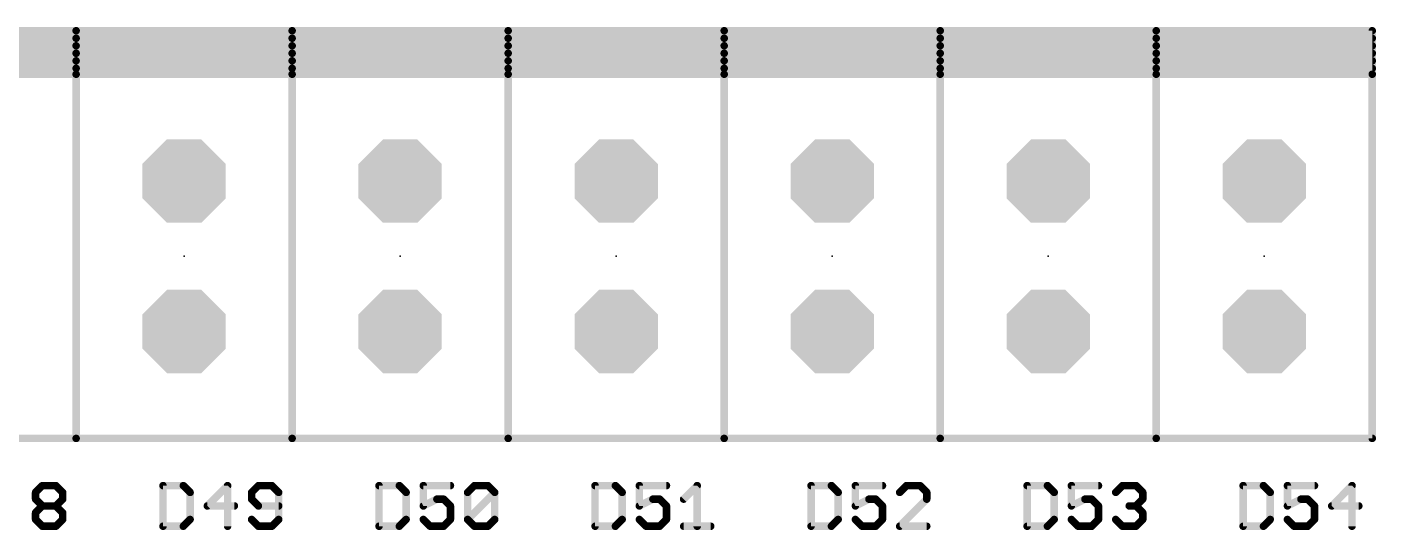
# Model space of a CAD drawing. Extents: x 0 to 426, y 0 to 160.
# Drawn here: x 106.54 to 129.34, y 64.38 to 72.87 of the extents above; entities that cross this region are included whole.
import ezdxf

# ---------------------------------------------------------------- set-up
doc = ezdxf.new("R2010")
doc.units = 0
doc.header["$MEASUREMENT"] = 0
doc.layers.get('0').update_dxf_attribs({"linetype": 'CONTINUOUS'})
for name, color, linetype in [('17', 82, 'CONTINUOUS'), ('21', 253, 'CONTINUOUS'), ('23', 7, 'CONTINUOUS'), ('25', 253, 'CONTINUOUS')]:
    doc.layers.add(name, color=color, linetype=linetype)

# ---------------------------------------------------------------- blocks, each defined once
blk = doc.blocks.new('OCTAGONP')
at = {"const_width": 0.5}
blk.add_lwpolyline([(-0.25, -0.1036), (-0.25, 0.1036), (-0.1036, 0.25), (0.1036, 0.25), (0.25, 0.1036), (0.25, -0.1036), (0.1036, -0.25), (-0.1036, -0.25), (-0.25, -0.1036), (-0.25, 0.1036)], dxfattribs=at)

msp = doc.modelspace()

# ---------------------------------------------------------------- linework, layer by layer
at = {"layer": '21', "const_width": 0.127}
for points in [[(107.375, 72.81), (103.725, 72.81)], [(107.375, 72.81), (103.725, 72.81)], [(107.375, 72.683), (103.725, 72.683)], [(107.375, 72.075), (107.375, 72.81)], [(111.025, 72.81), (107.375, 72.81)], [(107.375, 72.81), (107.375, 72.075)], [(111.025, 72.81), (107.375, 72.81)], [(111.025, 72.683), (107.375, 72.683)], [(111.025, 72.075), (111.025, 72.81)], [(114.675, 72.81), (111.025, 72.81)], [(111.025, 72.81), (111.025, 72.075)], [(114.675, 72.81), (111.025, 72.81)], [(114.675, 72.683), (111.025, 72.683)], [(114.675, 72.075), (114.675, 72.81)], [(118.325, 72.81), (114.675, 72.81)], [(114.675, 72.81), (114.675, 72.075)], [(118.325, 72.81), (114.675, 72.81)], [(118.325, 72.683), (114.675, 72.683)], [(118.325, 72.075), (118.325, 72.81)], [(121.975, 72.81), (118.325, 72.81)], [(118.325, 72.81), (118.325, 72.075)], [(121.975, 72.81), (118.325, 72.81)], [(121.975, 72.683), (118.325, 72.683)], [(121.975, 72.075), (121.975, 72.81)], [(125.625, 72.81), (121.975, 72.81)], [(121.975, 72.81), (121.975, 72.075)], [(125.625, 72.81), (121.975, 72.81)], [(125.625, 72.683), (121.975, 72.683)], [(125.625, 72.075), (125.625, 72.81)], [(129.275, 72.81), (125.625, 72.81)], [(125.625, 72.81), (125.625, 72.075)], [(129.275, 72.81), (125.625, 72.81)], [(129.275, 72.683), (125.625, 72.683)], [(129.275, 72.075), (129.275, 72.81)], [(107.375, 72.556), (103.725, 72.556)], [(107.375, 72.429), (103.725, 72.429)], [(111.025, 72.556), (107.375, 72.556)], [(111.025, 72.429), (107.375, 72.429)], [(114.675, 72.556), (111.025, 72.556)], [(114.675, 72.429), (111.025, 72.429)], [(118.325, 72.556), (114.675, 72.556)], [(118.325, 72.429), (114.675, 72.429)], [(121.975, 72.556), (118.325, 72.556)], [(121.975, 72.429), (118.325, 72.429)], [(125.625, 72.556), (121.975, 72.556)], [(125.625, 72.429), (121.975, 72.429)], [(129.275, 72.556), (125.625, 72.556)], [(129.275, 72.429), (125.625, 72.429)], [(107.375, 72.302), (103.725, 72.302)], [(111.025, 72.302), (107.375, 72.302)], [(114.675, 72.302), (111.025, 72.302)], [(118.325, 72.302), (114.675, 72.302)], [(121.975, 72.302), (118.325, 72.302)], [(125.625, 72.302), (121.975, 72.302)], [(129.275, 72.302), (125.625, 72.302)], [(107.375, 72.175), (103.725, 72.175)], [(103.725, 72.075), (107.375, 72.075)], [(103.725, 72.075), (107.375, 72.075)], [(111.025, 72.175), (107.375, 72.175)], [(107.375, 72.075), (107.375, 65.925)], [(107.375, 72.075), (111.025, 72.075)], [(107.375, 65.925), (107.375, 72.075)], [(107.375, 72.075), (111.025, 72.075)], [(114.675, 72.175), (111.025, 72.175)], [(111.025, 72.075), (111.025, 65.925)], [(111.025, 72.075), (114.675, 72.075)], [(111.025, 65.925), (111.025, 72.075)], [(111.025, 72.075), (114.675, 72.075)], [(118.325, 72.175), (114.675, 72.175)], [(114.675, 72.075), (114.675, 65.925)], [(114.675, 72.075), (118.325, 72.075)], [(114.675, 65.925), (114.675, 72.075)], [(114.675, 72.075), (118.325, 72.075)], [(121.975, 72.175), (118.325, 72.175)], [(118.325, 72.075), (118.325, 65.925)], [(118.325, 72.075), (121.975, 72.075)], [(118.325, 65.925), (118.325, 72.075)], [(118.325, 72.075), (121.975, 72.075)], [(125.625, 72.175), (121.975, 72.175)], [(121.975, 72.075), (121.975, 65.925)], [(121.975, 72.075), (125.625, 72.075)], [(121.975, 65.925), (121.975, 72.075)], [(121.975, 72.075), (125.625, 72.075)], [(129.275, 72.175), (125.625, 72.175)], [(125.625, 72.075), (125.625, 65.925)], [(125.625, 72.075), (129.275, 72.075)], [(125.625, 65.925), (125.625, 72.075)], [(125.625, 72.075), (129.275, 72.075)], [(129.275, 72.075), (129.275, 65.925)], [(107.375, 65.925), (103.725, 65.925)], [(111.025, 65.925), (107.375, 65.925)], [(114.675, 65.925), (111.025, 65.925)], [(118.325, 65.925), (114.675, 65.925)], [(121.975, 65.925), (118.325, 65.925)], [(125.625, 65.925), (121.975, 65.925)], [(129.275, 65.925), (125.625, 65.925)]]:
    msp.add_lwpolyline(points, dxfattribs=at)
at = {"layer": '21', "const_width": 0.0635}
for points in [[(107.4068, 72.81, 1), (107.3432, 72.81)], [(107.375, 72.8418, 1), (107.375, 72.7782)], [(107.4068, 72.81, 1), (107.3432, 72.81)], [(107.375, 72.8418, 1), (107.375, 72.7782)], [(107.375, 72.7148, 1), (107.375, 72.6513)], [(107.375, 72.7782, 1), (107.375, 72.8418)], [(107.375, 72.7782, 1), (107.375, 72.8418)], [(107.375, 72.6513, 1), (107.375, 72.7148)], [(111.025, 72.8418, 1), (111.025, 72.7782)], [(111.025, 72.8418, 1), (111.025, 72.7782)], [(111.025, 72.7148, 1), (111.025, 72.6513)], [(111.0568, 72.81, 1), (110.9933, 72.81)], [(111.0568, 72.81, 1), (110.9933, 72.81)], [(111.025, 72.7782, 1), (111.025, 72.8418)], [(111.025, 72.7782, 1), (111.025, 72.8418)], [(111.025, 72.6513, 1), (111.025, 72.7148)], [(114.675, 72.8418, 1), (114.675, 72.7782)], [(114.675, 72.8418, 1), (114.675, 72.7782)], [(114.675, 72.7148, 1), (114.675, 72.6513)], [(114.7068, 72.81, 1), (114.6433, 72.81)], [(114.7068, 72.81, 1), (114.6433, 72.81)], [(114.675, 72.7782, 1), (114.675, 72.8418)], [(114.675, 72.7782, 1), (114.675, 72.8418)], [(114.675, 72.6513, 1), (114.675, 72.7148)], [(118.325, 72.8418, 1), (118.325, 72.7782)], [(118.325, 72.8418, 1), (118.325, 72.7782)], [(118.325, 72.7148, 1), (118.325, 72.6513)], [(118.3568, 72.81, 1), (118.2933, 72.81)], [(118.3568, 72.81, 1), (118.2933, 72.81)], [(118.325, 72.7782, 1), (118.325, 72.8418)], [(118.325, 72.7782, 1), (118.325, 72.8418)], [(118.325, 72.6513, 1), (118.325, 72.7148)], [(121.975, 72.8418, 1), (121.975, 72.7782)], [(121.975, 72.8418, 1), (121.975, 72.7782)], [(121.975, 72.7148, 1), (121.975, 72.6513)], [(122.0068, 72.81, 1), (121.9433, 72.81)], [(122.0068, 72.81, 1), (121.9433, 72.81)], [(121.975, 72.7782, 1), (121.975, 72.8418)], [(121.975, 72.7782, 1), (121.975, 72.8418)], [(121.975, 72.6513, 1), (121.975, 72.7148)], [(125.6568, 72.81, 1), (125.5932, 72.81)], [(125.625, 72.8418, 1), (125.625, 72.7782)], [(125.6568, 72.81, 1), (125.5932, 72.81)], [(125.625, 72.8418, 1), (125.625, 72.7782)], [(125.625, 72.7148, 1), (125.625, 72.6513)], [(125.625, 72.7782, 1), (125.625, 72.8418)], [(125.625, 72.7782, 1), (125.625, 72.8418)], [(125.625, 72.6513, 1), (125.625, 72.7148)], [(129.3067, 72.81, 1), (129.2433, 72.81)], [(129.275, 72.7782, 1), (129.275, 72.8418)], [(129.275, 72.7782, 1), (129.275, 72.8418)], [(129.275, 72.6513, 1), (129.275, 72.7148)], [(107.375, 72.4608, 1), (107.375, 72.3972)], [(107.375, 72.5877, 1), (107.375, 72.5242)], [(107.375, 72.5242, 1), (107.375, 72.5877)], [(107.375, 72.3972, 1), (107.375, 72.4608)], [(111.025, 72.4608, 1), (111.025, 72.3972)], [(111.025, 72.5877, 1), (111.025, 72.5242)], [(111.025, 72.5242, 1), (111.025, 72.5877)], [(111.025, 72.3972, 1), (111.025, 72.4608)], [(114.675, 72.4608, 1), (114.675, 72.3972)], [(114.675, 72.5877, 1), (114.675, 72.5242)], [(114.675, 72.5242, 1), (114.675, 72.5877)], [(114.675, 72.3972, 1), (114.675, 72.4608)], [(118.325, 72.4608, 1), (118.325, 72.3972)], [(118.325, 72.5877, 1), (118.325, 72.5242)], [(118.325, 72.5242, 1), (118.325, 72.5877)], [(118.325, 72.3972, 1), (118.325, 72.4608)], [(121.975, 72.4608, 1), (121.975, 72.3972)], [(121.975, 72.5877, 1), (121.975, 72.5242)], [(121.975, 72.5242, 1), (121.975, 72.5877)], [(121.975, 72.3972, 1), (121.975, 72.4608)], [(125.625, 72.4608, 1), (125.625, 72.3972)], [(125.625, 72.5877, 1), (125.625, 72.5242)], [(125.625, 72.5242, 1), (125.625, 72.5877)], [(125.625, 72.3972, 1), (125.625, 72.4608)], [(129.275, 72.5242, 1), (129.275, 72.5877)], [(129.275, 72.3972, 1), (129.275, 72.4608)], [(107.375, 72.3338, 1), (107.375, 72.2703)], [(107.375, 72.2703, 1), (107.375, 72.3338)], [(111.025, 72.3338, 1), (111.025, 72.2703)], [(111.025, 72.2703, 1), (111.025, 72.3338)], [(114.675, 72.3338, 1), (114.675, 72.2703)], [(114.675, 72.2703, 1), (114.675, 72.3338)], [(118.325, 72.3338, 1), (118.325, 72.2703)], [(118.325, 72.2703, 1), (118.325, 72.3338)], [(121.975, 72.3338, 1), (121.975, 72.2703)], [(121.975, 72.2703, 1), (121.975, 72.3338)], [(125.625, 72.3338, 1), (125.625, 72.2703)], [(125.625, 72.2703, 1), (125.625, 72.3338)], [(129.275, 72.2703, 1), (129.275, 72.3338)], [(107.4068, 72.075, 1), (107.3432, 72.075)], [(107.4068, 72.075, 1), (107.3432, 72.075)], [(107.3432, 72.075, 1), (107.4068, 72.075)], [(107.3432, 72.075, 1), (107.4068, 72.075)], [(107.375, 72.2067, 1), (107.375, 72.1432)], [(107.375, 72.1068, 1), (107.375, 72.0433)], [(107.375, 72.1068, 1), (107.375, 72.0433)], [(107.375, 72.1432, 1), (107.375, 72.2067)], [(107.375, 72.0433, 1), (107.375, 72.1068)], [(107.375, 72.0433, 1), (107.375, 72.1068)], [(111.025, 72.2067, 1), (111.025, 72.1432)], [(111.025, 72.1068, 1), (111.025, 72.0433)], [(111.025, 72.1068, 1), (111.025, 72.0433)], [(111.0568, 72.075, 1), (110.9933, 72.075)], [(111.0568, 72.075, 1), (110.9933, 72.075)], [(110.9933, 72.075, 1), (111.0568, 72.075)], [(110.9933, 72.075, 1), (111.0568, 72.075)], [(111.025, 72.1432, 1), (111.025, 72.2067)], [(111.025, 72.0433, 1), (111.025, 72.1068)], [(111.025, 72.0433, 1), (111.025, 72.1068)], [(114.675, 72.2067, 1), (114.675, 72.1432)], [(114.675, 72.1068, 1), (114.675, 72.0433)], [(114.675, 72.1068, 1), (114.675, 72.0433)], [(114.7068, 72.075, 1), (114.6433, 72.075)], [(114.7068, 72.075, 1), (114.6433, 72.075)], [(114.6433, 72.075, 1), (114.7068, 72.075)], [(114.6433, 72.075, 1), (114.7068, 72.075)], [(114.675, 72.1432, 1), (114.675, 72.2067)], [(114.675, 72.0433, 1), (114.675, 72.1068)], [(114.675, 72.0433, 1), (114.675, 72.1068)], [(118.325, 72.2067, 1), (118.325, 72.1432)], [(118.325, 72.1068, 1), (118.325, 72.0433)], [(118.325, 72.1068, 1), (118.325, 72.0433)], [(118.3568, 72.075, 1), (118.2933, 72.075)], [(118.3568, 72.075, 1), (118.2933, 72.075)], [(118.2933, 72.075, 1), (118.3568, 72.075)], [(118.2933, 72.075, 1), (118.3568, 72.075)], [(118.325, 72.1432, 1), (118.325, 72.2067)], [(118.325, 72.0433, 1), (118.325, 72.1068)], [(118.325, 72.0433, 1), (118.325, 72.1068)], [(121.975, 72.2067, 1), (121.975, 72.1432)], [(121.975, 72.1068, 1), (121.975, 72.0433)], [(121.975, 72.1068, 1), (121.975, 72.0433)], [(122.0068, 72.075, 1), (121.9433, 72.075)], [(122.0068, 72.075, 1), (121.9433, 72.075)], [(121.9433, 72.075, 1), (122.0068, 72.075)], [(121.9433, 72.075, 1), (122.0068, 72.075)], [(121.975, 72.1432, 1), (121.975, 72.2067)], [(121.975, 72.0433, 1), (121.975, 72.1068)], [(121.975, 72.0433, 1), (121.975, 72.1068)], [(125.6568, 72.075, 1), (125.5932, 72.075)], [(125.6568, 72.075, 1), (125.5932, 72.075)], [(125.5932, 72.075, 1), (125.6568, 72.075)], [(125.5932, 72.075, 1), (125.6568, 72.075)], [(125.625, 72.2067, 1), (125.625, 72.1432)], [(125.625, 72.1068, 1), (125.625, 72.0433)], [(125.625, 72.1068, 1), (125.625, 72.0433)], [(125.625, 72.1432, 1), (125.625, 72.2067)], [(125.625, 72.0433, 1), (125.625, 72.1068)], [(125.625, 72.0433, 1), (125.625, 72.1068)], [(129.3067, 72.075, 1), (129.2433, 72.075)], [(129.2433, 72.075, 1), (129.3067, 72.075)], [(129.275, 72.1432, 1), (129.275, 72.2067)], [(129.275, 72.0433, 1), (129.275, 72.1068)], [(129.275, 72.0433, 1), (129.275, 72.1068)], [(107.3432, 65.925, 1), (107.4068, 65.925)], [(107.3432, 65.925, 1), (107.4068, 65.925)], [(107.375, 65.9567, 1), (107.375, 65.8932)], [(107.375, 65.8932, 1), (107.375, 65.9567)], [(111.025, 65.9567, 1), (111.025, 65.8932)], [(110.9933, 65.925, 1), (111.0568, 65.925)], [(110.9933, 65.925, 1), (111.0568, 65.925)], [(111.025, 65.8932, 1), (111.025, 65.9567)], [(114.675, 65.9567, 1), (114.675, 65.8932)], [(114.6433, 65.925, 1), (114.7068, 65.925)], [(114.6433, 65.925, 1), (114.7068, 65.925)], [(114.675, 65.8932, 1), (114.675, 65.9567)], [(118.325, 65.9567, 1), (118.325, 65.8932)], [(118.2933, 65.925, 1), (118.3568, 65.925)], [(118.2933, 65.925, 1), (118.3568, 65.925)], [(118.325, 65.8932, 1), (118.325, 65.9567)], [(121.975, 65.9567, 1), (121.975, 65.8932)], [(121.9433, 65.925, 1), (122.0068, 65.925)], [(121.9433, 65.925, 1), (122.0068, 65.925)], [(121.975, 65.8932, 1), (121.975, 65.9567)], [(125.5932, 65.925, 1), (125.6568, 65.925)], [(125.5932, 65.925, 1), (125.6568, 65.925)], [(125.625, 65.9567, 1), (125.625, 65.8932)], [(125.625, 65.8932, 1), (125.625, 65.9567)], [(129.2433, 65.925, 1), (129.3067, 65.925)], [(129.275, 65.8932, 1), (129.275, 65.9567)]]:
    msp.add_lwpolyline(points, format="xyb", dxfattribs=at)
at = {"layer": '23'}
for p in [(109.2, 69), (112.85, 69), (116.5, 69), (120.15, 69), (123.8, 69), (127.45, 69)]:
    msp.add_point(p, dxfattribs=at)
at = {"layer": '25', "const_width": 0.127}
for points in [[(106.6901, 65.0127), (106.8045, 65.1271)], [(106.8045, 65.1271), (107.0333, 65.1271)], [(107.0333, 65.1271), (107.1477, 65.0127)], [(108.8433, 65.1271), (108.8433, 64.4407)], [(109.1864, 65.1271), (108.8433, 65.1271)], [(109.3008, 65.0127), (109.1864, 65.1271)], [(109.9349, 65.1271), (109.5917, 64.7839)], [(109.9349, 64.4407), (109.9349, 65.1271)], [(110.4545, 65.1271), (110.3401, 65.0127)], [(110.6833, 65.1271), (110.4545, 65.1271)], [(110.7977, 65.0127), (110.6833, 65.1271)], [(112.4933, 65.1271), (112.4933, 64.4407)], [(112.8364, 65.1271), (112.4933, 65.1271)], [(112.9508, 65.0127), (112.8364, 65.1271)], [(113.6993, 65.1271), (113.2417, 65.1271)], [(113.2417, 65.1271), (113.2417, 64.7839)], [(113.9901, 65.0127), (114.1045, 65.1271)], [(114.1045, 65.1271), (114.3333, 65.1271)], [(114.3333, 65.1271), (114.4477, 65.0127)], [(116.1433, 65.1271), (116.1433, 64.4407)], [(116.4864, 65.1271), (116.1433, 65.1271)], [(116.6008, 65.0127), (116.4864, 65.1271)], [(117.3493, 65.1271), (116.8917, 65.1271)], [(116.8917, 65.1271), (116.8917, 64.7839)], [(117.6401, 64.8983), (117.8689, 65.1271)], [(117.8689, 65.1271), (117.8689, 64.4407)], [(119.7933, 65.1271), (119.7933, 64.4407)], [(120.1364, 65.1271), (119.7933, 65.1271)], [(120.2508, 65.0127), (120.1364, 65.1271)], [(120.9993, 65.1271), (120.5417, 65.1271)], [(120.5417, 65.1271), (120.5417, 64.7839)], [(121.4045, 65.1271), (121.2901, 65.0127)], [(121.6333, 65.1271), (121.4045, 65.1271)], [(121.7477, 65.0127), (121.6333, 65.1271)], [(123.4433, 65.1271), (123.4433, 64.4407)], [(123.7864, 65.1271), (123.4433, 65.1271)], [(123.9008, 65.0127), (123.7864, 65.1271)], [(124.6493, 65.1271), (124.1917, 65.1271)], [(124.1917, 65.1271), (124.1917, 64.7839)], [(124.9401, 65.0127), (125.0545, 65.1271)], [(125.0545, 65.1271), (125.2833, 65.1271)], [(125.2833, 65.1271), (125.3977, 65.0127)], [(127.0933, 65.1271), (127.0933, 64.4407)], [(127.4364, 65.1271), (127.0933, 65.1271)], [(127.5508, 65.0127), (127.4364, 65.1271)], [(128.2993, 65.1271), (127.8417, 65.1271)], [(127.8417, 65.1271), (127.8417, 64.7839)], [(128.9333, 65.1271), (128.5901, 64.7839)], [(128.9333, 64.4407), (128.9333, 65.1271)], [(106.6901, 64.8983), (106.6901, 65.0127)], [(107.1477, 65.0127), (107.1477, 64.8983)], [(109.3008, 64.5551), (109.3008, 65.0127)], [(110.3401, 65.0127), (110.3401, 64.8983)], [(110.7977, 64.5551), (110.7977, 65.0127)], [(112.9508, 64.5551), (112.9508, 65.0127)], [(113.9901, 64.5551), (113.9901, 65.0127)], [(113.9901, 64.5551), (114.4477, 65.0127)], [(114.4477, 65.0127), (114.4477, 64.5551)], [(116.6008, 64.5551), (116.6008, 65.0127)], [(120.2508, 64.5551), (120.2508, 65.0127)], [(121.7477, 64.8983), (121.7477, 65.0127)], [(123.9008, 64.5551), (123.9008, 65.0127)], [(125.3977, 65.0127), (125.3977, 64.8983)], [(127.5508, 64.5551), (127.5508, 65.0127)], [(106.8045, 64.7839), (106.6901, 64.8983)], [(106.6901, 64.6695), (106.8045, 64.7839)], [(106.8045, 64.7839), (107.0333, 64.7839)], [(107.1477, 64.8983), (107.0333, 64.7839)], [(107.0333, 64.7839), (107.1477, 64.6695)], [(109.5917, 64.7839), (110.0493, 64.7839)], [(110.3401, 64.8983), (110.4545, 64.7839)], [(110.4545, 64.7839), (110.7977, 64.7839)], [(113.2417, 64.7839), (113.4705, 64.8983)], [(113.4705, 64.8983), (113.5849, 64.8983)], [(113.5849, 64.8983), (113.6993, 64.7839)], [(113.6993, 64.7839), (113.6993, 64.5551)], [(116.8917, 64.7839), (117.1205, 64.8983)], [(117.1205, 64.8983), (117.2349, 64.8983)], [(117.2349, 64.8983), (117.3493, 64.7839)], [(117.3493, 64.7839), (117.3493, 64.5551)], [(120.5417, 64.7839), (120.7705, 64.8983)], [(120.7705, 64.8983), (120.8849, 64.8983)], [(120.8849, 64.8983), (120.9993, 64.7839)], [(120.9993, 64.7839), (120.9993, 64.5551)], [(121.2901, 64.4407), (121.7477, 64.8983)], [(124.1917, 64.7839), (124.4205, 64.8983)], [(124.4205, 64.8983), (124.5349, 64.8983)], [(124.5349, 64.8983), (124.6493, 64.7839)], [(124.6493, 64.7839), (124.6493, 64.5551)], [(125.2833, 64.7839), (125.1689, 64.7839)], [(125.3977, 64.8983), (125.2833, 64.7839)], [(125.2833, 64.7839), (125.3977, 64.6695)], [(127.8417, 64.7839), (128.0705, 64.8983)], [(128.0705, 64.8983), (128.1849, 64.8983)], [(128.1849, 64.8983), (128.2993, 64.7839)], [(128.2993, 64.7839), (128.2993, 64.5551)], [(128.5901, 64.7839), (129.0477, 64.7839)], [(106.6901, 64.5551), (106.6901, 64.6695)], [(106.8045, 64.4407), (106.6901, 64.5551)], [(107.1477, 64.5551), (107.0333, 64.4407)], [(107.1477, 64.6695), (107.1477, 64.5551)], [(109.1864, 64.4407), (109.3008, 64.5551)], [(110.3401, 64.5551), (110.4545, 64.4407)], [(110.6833, 64.4407), (110.7977, 64.5551)], [(112.8364, 64.4407), (112.9508, 64.5551)], [(113.3561, 64.4407), (113.2417, 64.5551)], [(113.6993, 64.5551), (113.5849, 64.4407)], [(114.1045, 64.4407), (113.9901, 64.5551)], [(114.4477, 64.5551), (114.3333, 64.4407)], [(116.4864, 64.4407), (116.6008, 64.5551)], [(117.0061, 64.4407), (116.8917, 64.5551)], [(117.3493, 64.5551), (117.2349, 64.4407)], [(120.1364, 64.4407), (120.2508, 64.5551)], [(120.6561, 64.4407), (120.5417, 64.5551)], [(120.9993, 64.5551), (120.8849, 64.4407)], [(123.7864, 64.4407), (123.9008, 64.5551)], [(124.3061, 64.4407), (124.1917, 64.5551)], [(124.6493, 64.5551), (124.5349, 64.4407)], [(125.0545, 64.4407), (124.9401, 64.5551)], [(125.3977, 64.5551), (125.2833, 64.4407)], [(125.3977, 64.6695), (125.3977, 64.5551)], [(127.4364, 64.4407), (127.5508, 64.5551)], [(127.9561, 64.4407), (127.8417, 64.5551)], [(128.2993, 64.5551), (128.1849, 64.4407)], [(107.0333, 64.4407), (106.8045, 64.4407)], [(108.8433, 64.4407), (109.1864, 64.4407)], [(110.4545, 64.4407), (110.6833, 64.4407)], [(112.4933, 64.4407), (112.8364, 64.4407)], [(113.5849, 64.4407), (113.3561, 64.4407)], [(114.3333, 64.4407), (114.1045, 64.4407)], [(116.1433, 64.4407), (116.4864, 64.4407)], [(117.2349, 64.4407), (117.0061, 64.4407)], [(117.6401, 64.4407), (118.0977, 64.4407)], [(119.7933, 64.4407), (120.1364, 64.4407)], [(120.8849, 64.4407), (120.6561, 64.4407)], [(121.7477, 64.4407), (121.2901, 64.4407)], [(123.4433, 64.4407), (123.7864, 64.4407)], [(124.5349, 64.4407), (124.3061, 64.4407)], [(125.2833, 64.4407), (125.0545, 64.4407)], [(127.0933, 64.4407), (127.4364, 64.4407)], [(128.1849, 64.4407), (127.9561, 64.4407)]]:
    msp.add_lwpolyline(points, dxfattribs=at)
at = {"layer": '25', "const_width": 0.0635}
for points in [[(106.8045, 65.1588, 1), (106.8045, 65.0953)], [(106.8269, 65.1046, 1), (106.782, 65.1495)], [(107.0557, 65.1495, 1), (107.0108, 65.1046)], [(107.0333, 65.0953, 1), (107.0333, 65.1588)], [(108.875, 65.1271, 1), (108.8115, 65.1271)], [(108.8433, 65.1588, 1), (108.8433, 65.0953)], [(109.2089, 65.1495, 1), (109.164, 65.1046)], [(109.1864, 65.0953, 1), (109.1864, 65.1588)], [(109.9666, 65.1271, 1), (109.9031, 65.1271)], [(109.9573, 65.1046, 1), (109.9124, 65.1495)], [(110.4545, 65.1588, 1), (110.4545, 65.0953)], [(110.4769, 65.1046, 1), (110.432, 65.1495)], [(110.7057, 65.1495, 1), (110.6608, 65.1046)], [(110.6833, 65.0953, 1), (110.6833, 65.1588)], [(112.525, 65.1271, 1), (112.4615, 65.1271)], [(112.4933, 65.1588, 1), (112.4933, 65.0953)], [(112.8589, 65.1495, 1), (112.814, 65.1046)], [(112.8364, 65.0953, 1), (112.8364, 65.1588)], [(113.2417, 65.1588, 1), (113.2417, 65.0953)], [(113.2734, 65.1271, 1), (113.2099, 65.1271)], [(113.6993, 65.0953, 1), (113.6993, 65.1588)], [(114.1045, 65.1588, 1), (114.1045, 65.0953)], [(114.1269, 65.1046, 1), (114.082, 65.1495)], [(114.3557, 65.1495, 1), (114.3108, 65.1046)], [(114.3333, 65.0953, 1), (114.3333, 65.1588)], [(116.175, 65.1271, 1), (116.1115, 65.1271)], [(116.1433, 65.1588, 1), (116.1433, 65.0953)], [(116.5089, 65.1495, 1), (116.464, 65.1046)], [(116.4864, 65.0953, 1), (116.4864, 65.1588)], [(116.8917, 65.1588, 1), (116.8917, 65.0953)], [(116.9234, 65.1271, 1), (116.8599, 65.1271)], [(117.3493, 65.0953, 1), (117.3493, 65.1588)], [(117.9006, 65.1271, 1), (117.8371, 65.1271)], [(117.8913, 65.1046, 1), (117.8464, 65.1495)], [(119.825, 65.1271, 1), (119.7615, 65.1271)], [(119.7933, 65.1588, 1), (119.7933, 65.0953)], [(120.1589, 65.1495, 1), (120.114, 65.1046)], [(120.1364, 65.0953, 1), (120.1364, 65.1588)], [(120.5417, 65.1588, 1), (120.5417, 65.0953)], [(120.5734, 65.1271, 1), (120.5099, 65.1271)], [(120.9993, 65.0953, 1), (120.9993, 65.1588)], [(121.4045, 65.1588, 1), (121.4045, 65.0953)], [(121.4269, 65.1046, 1), (121.382, 65.1495)], [(121.6557, 65.1495, 1), (121.6108, 65.1046)], [(121.6333, 65.0953, 1), (121.6333, 65.1588)], [(123.475, 65.1271, 1), (123.4115, 65.1271)], [(123.4433, 65.1588, 1), (123.4433, 65.0953)], [(123.8089, 65.1495, 1), (123.764, 65.1046)], [(123.7864, 65.0953, 1), (123.7864, 65.1588)], [(124.1917, 65.1588, 1), (124.1917, 65.0953)], [(124.2234, 65.1271, 1), (124.1599, 65.1271)], [(124.6493, 65.0953, 1), (124.6493, 65.1588)], [(125.0545, 65.1588, 1), (125.0545, 65.0953)], [(125.0769, 65.1046, 1), (125.032, 65.1495)], [(125.3057, 65.1495, 1), (125.2608, 65.1046)], [(125.2833, 65.0953, 1), (125.2833, 65.1588)], [(127.125, 65.1271, 1), (127.0615, 65.1271)], [(127.0933, 65.1588, 1), (127.0933, 65.0953)], [(127.4589, 65.1495, 1), (127.414, 65.1046)], [(127.4364, 65.0953, 1), (127.4364, 65.1588)], [(127.8417, 65.1588, 1), (127.8417, 65.0953)], [(127.8734, 65.1271, 1), (127.8099, 65.1271)], [(128.2993, 65.0953, 1), (128.2993, 65.1588)], [(128.965, 65.1271, 1), (128.9015, 65.1271)], [(128.9557, 65.1046, 1), (128.9108, 65.1495)], [(106.7218, 65.0127, 1), (106.6583, 65.0127)], [(106.6676, 65.0351, 1), (106.7125, 64.9902)], [(107.1794, 65.0127, 1), (107.1159, 65.0127)], [(107.1252, 64.9902, 1), (107.1701, 65.0351)], [(109.3326, 65.0127, 1), (109.2691, 65.0127)], [(109.2784, 64.9902, 1), (109.3233, 65.0351)], [(110.3718, 65.0127, 1), (110.3083, 65.0127)], [(110.3176, 65.0351, 1), (110.3625, 64.9902)], [(110.8294, 65.0127, 1), (110.7659, 65.0127)], [(110.7752, 64.9902, 1), (110.8201, 65.0351)], [(112.9826, 65.0127, 1), (112.9191, 65.0127)], [(112.9284, 64.9902, 1), (112.9733, 65.0351)], [(114.0218, 65.0127, 1), (113.9583, 65.0127)], [(113.9676, 65.0351, 1), (114.0125, 64.9902)], [(114.4794, 65.0127, 1), (114.4159, 65.0127)], [(114.4701, 64.9902, 1), (114.4252, 65.0351)], [(114.4252, 64.9902, 1), (114.4701, 65.0351)], [(116.6326, 65.0127, 1), (116.5691, 65.0127)], [(116.5784, 64.9902, 1), (116.6233, 65.0351)], [(120.2826, 65.0127, 1), (120.2191, 65.0127)], [(120.2284, 64.9902, 1), (120.2733, 65.0351)], [(121.2676, 65.0351, 1), (121.3125, 64.9902)], [(121.7794, 65.0127, 1), (121.7159, 65.0127)], [(121.7252, 64.9902, 1), (121.7701, 65.0351)], [(123.9326, 65.0127, 1), (123.8691, 65.0127)], [(123.8784, 64.9902, 1), (123.9233, 65.0351)], [(124.9176, 65.0351, 1), (124.9625, 64.9902)], [(125.4294, 65.0127, 1), (125.3659, 65.0127)], [(125.3752, 64.9902, 1), (125.4201, 65.0351)], [(127.5826, 65.0127, 1), (127.5191, 65.0127)], [(127.5284, 64.9902, 1), (127.5733, 65.0351)], [(106.7125, 64.9207, 1), (106.6676, 64.8758)], [(106.6583, 64.8983, 1), (106.7218, 64.8983)], [(106.8045, 64.8156, 1), (106.8045, 64.7521)], [(106.8269, 64.7614, 1), (106.782, 64.8063)], [(106.782, 64.7614, 1), (106.8269, 64.8063)], [(107.0557, 64.8063, 1), (107.0108, 64.7614)], [(107.0108, 64.8063, 1), (107.0557, 64.7614)], [(107.0333, 64.7521, 1), (107.0333, 64.8156)], [(107.1159, 64.8983, 1), (107.1794, 64.8983)], [(107.1701, 64.8758, 1), (107.1252, 64.9207)], [(109.5917, 64.8156, 1), (109.5917, 64.7521)], [(109.5692, 64.8063, 1), (109.6141, 64.7614)], [(110.0493, 64.7521, 1), (110.0493, 64.8156)], [(110.3625, 64.9207, 1), (110.3176, 64.8758)], [(110.3083, 64.8983, 1), (110.3718, 64.8983)], [(110.4545, 64.8156, 1), (110.4545, 64.7521)], [(110.432, 64.7614, 1), (110.4769, 64.8063)], [(110.7977, 64.7521, 1), (110.7977, 64.8156)], [(113.2275, 64.8123, 1), (113.2559, 64.7555)], [(113.2099, 64.7839, 1), (113.2734, 64.7839)], [(113.4705, 64.93, 1), (113.4705, 64.8665)], [(113.4847, 64.8699, 1), (113.4563, 64.9267)], [(113.6073, 64.9207, 1), (113.5624, 64.8758)], [(113.5849, 64.8665, 1), (113.5849, 64.93)], [(113.731, 64.7839, 1), (113.6675, 64.7839)], [(113.6768, 64.7614, 1), (113.7217, 64.8063)], [(116.8775, 64.8123, 1), (116.9059, 64.7555)], [(116.8599, 64.7839, 1), (116.9234, 64.7839)], [(117.1205, 64.93, 1), (117.1205, 64.8665)], [(117.1347, 64.8699, 1), (117.1063, 64.9267)], [(117.2573, 64.9207, 1), (117.2124, 64.8758)], [(117.2349, 64.8665, 1), (117.2349, 64.93)], [(117.381, 64.7839, 1), (117.3175, 64.7839)], [(117.3268, 64.7614, 1), (117.3717, 64.8063)], [(117.6176, 64.9207, 1), (117.6625, 64.8758)], [(120.5275, 64.8123, 1), (120.5559, 64.7555)], [(120.5099, 64.7839, 1), (120.5734, 64.7839)], [(120.7705, 64.93, 1), (120.7705, 64.8665)], [(120.7847, 64.8699, 1), (120.7563, 64.9267)], [(120.9073, 64.9207, 1), (120.8624, 64.8758)], [(120.8849, 64.8665, 1), (120.8849, 64.93)], [(121.031, 64.7839, 1), (120.9675, 64.7839)], [(120.9768, 64.7614, 1), (121.0217, 64.8063)], [(121.7159, 64.8983, 1), (121.7794, 64.8983)], [(121.7701, 64.8758, 1), (121.7252, 64.9207)], [(124.1775, 64.8123, 1), (124.2059, 64.7555)], [(124.1599, 64.7839, 1), (124.2234, 64.7839)], [(124.4205, 64.93, 1), (124.4205, 64.8665)], [(124.4347, 64.8699, 1), (124.4063, 64.9267)], [(124.5573, 64.9207, 1), (124.5124, 64.8758)], [(124.5349, 64.8665, 1), (124.5349, 64.93)], [(124.681, 64.7839, 1), (124.6175, 64.7839)], [(124.6268, 64.7614, 1), (124.6717, 64.8063)], [(125.1689, 64.8156, 1), (125.1689, 64.7521)], [(125.3057, 64.8063, 1), (125.2608, 64.7614)], [(125.2608, 64.8063, 1), (125.3057, 64.7614)], [(125.2833, 64.7521, 1), (125.2833, 64.8156)], [(125.3659, 64.8983, 1), (125.4294, 64.8983)], [(125.4201, 64.8758, 1), (125.3752, 64.9207)], [(127.8275, 64.8123, 1), (127.8559, 64.7555)], [(127.8099, 64.7839, 1), (127.8734, 64.7839)], [(128.0705, 64.93, 1), (128.0705, 64.8665)], [(128.0847, 64.8699, 1), (128.0563, 64.9267)], [(128.2073, 64.9207, 1), (128.1624, 64.8758)], [(128.1849, 64.8665, 1), (128.1849, 64.93)], [(128.331, 64.7839, 1), (128.2675, 64.7839)], [(128.2768, 64.7614, 1), (128.3217, 64.8063)], [(128.5901, 64.8156, 1), (128.5901, 64.7521)], [(128.5676, 64.8063, 1), (128.6125, 64.7614)], [(129.0477, 64.7521, 1), (129.0477, 64.8156)], [(106.7218, 64.6695, 1), (106.6583, 64.6695)], [(106.6676, 64.6919, 1), (106.7125, 64.647)], [(106.7125, 64.5775, 1), (106.6676, 64.5326)], [(106.6583, 64.5551, 1), (106.7218, 64.5551)], [(107.1794, 64.6695, 1), (107.1159, 64.6695)], [(107.1159, 64.5551, 1), (107.1794, 64.5551)], [(107.1252, 64.647, 1), (107.1701, 64.6919)], [(107.1701, 64.5326, 1), (107.1252, 64.5775)], [(109.2691, 64.5551, 1), (109.3326, 64.5551)], [(109.3233, 64.5326, 1), (109.2784, 64.5775)], [(110.3625, 64.5775, 1), (110.3176, 64.5326)], [(110.7659, 64.5551, 1), (110.8294, 64.5551)], [(110.8201, 64.5326, 1), (110.7752, 64.5775)], [(112.9191, 64.5551, 1), (112.9826, 64.5551)], [(112.9733, 64.5326, 1), (112.9284, 64.5775)], [(113.2641, 64.5775, 1), (113.2192, 64.5326)], [(113.6675, 64.5551, 1), (113.731, 64.5551)], [(113.7217, 64.5326, 1), (113.6768, 64.5775)], [(114.0125, 64.5775, 1), (113.9676, 64.5326)], [(113.9676, 64.5775, 1), (114.0125, 64.5326)], [(113.9583, 64.5551, 1), (114.0218, 64.5551)], [(114.4159, 64.5551, 1), (114.4794, 64.5551)], [(114.4701, 64.5326, 1), (114.4252, 64.5775)], [(116.5691, 64.5551, 1), (116.6326, 64.5551)], [(116.6233, 64.5326, 1), (116.5784, 64.5775)], [(116.9141, 64.5775, 1), (116.8692, 64.5326)], [(117.3175, 64.5551, 1), (117.381, 64.5551)], [(117.3717, 64.5326, 1), (117.3268, 64.5775)], [(120.2191, 64.5551, 1), (120.2826, 64.5551)], [(120.2733, 64.5326, 1), (120.2284, 64.5775)], [(120.5641, 64.5775, 1), (120.5192, 64.5326)], [(120.9675, 64.5551, 1), (121.031, 64.5551)], [(121.0217, 64.5326, 1), (120.9768, 64.5775)], [(123.8691, 64.5551, 1), (123.9326, 64.5551)], [(123.9233, 64.5326, 1), (123.8784, 64.5775)], [(124.2141, 64.5775, 1), (124.1692, 64.5326)], [(124.6175, 64.5551, 1), (124.681, 64.5551)], [(124.6717, 64.5326, 1), (124.6268, 64.5775)], [(124.9625, 64.5775, 1), (124.9176, 64.5326)], [(125.4294, 64.6695, 1), (125.3659, 64.6695)], [(125.3659, 64.5551, 1), (125.4294, 64.5551)], [(125.3752, 64.647, 1), (125.4201, 64.6919)], [(125.4201, 64.5326, 1), (125.3752, 64.5775)], [(127.5191, 64.5551, 1), (127.5826, 64.5551)], [(127.5733, 64.5326, 1), (127.5284, 64.5775)], [(127.8641, 64.5775, 1), (127.8192, 64.5326)], [(128.2675, 64.5551, 1), (128.331, 64.5551)], [(128.3217, 64.5326, 1), (128.2768, 64.5775)], [(106.8045, 64.4725, 1), (106.8045, 64.409)], [(106.782, 64.4182, 1), (106.8269, 64.4632)], [(107.0108, 64.4632, 1), (107.0557, 64.4182)], [(107.0333, 64.409, 1), (107.0333, 64.4725)], [(108.8433, 64.4725, 1), (108.8433, 64.409)], [(108.8115, 64.4407, 1), (108.875, 64.4407)], [(109.164, 64.4632, 1), (109.2089, 64.4182)], [(109.1864, 64.409, 1), (109.1864, 64.4725)], [(109.9031, 64.4407, 1), (109.9666, 64.4407)], [(110.4545, 64.4725, 1), (110.4545, 64.409)], [(110.432, 64.4182, 1), (110.4769, 64.4632)], [(110.6608, 64.4632, 1), (110.7057, 64.4182)], [(110.6833, 64.409, 1), (110.6833, 64.4725)], [(112.4933, 64.4725, 1), (112.4933, 64.409)], [(112.4615, 64.4407, 1), (112.525, 64.4407)], [(112.814, 64.4632, 1), (112.8589, 64.4182)], [(112.8364, 64.409, 1), (112.8364, 64.4725)], [(113.3561, 64.4725, 1), (113.3561, 64.409)], [(113.3336, 64.4182, 1), (113.3785, 64.4632)], [(113.5624, 64.4632, 1), (113.6073, 64.4182)], [(113.5849, 64.409, 1), (113.5849, 64.4725)], [(114.1045, 64.4725, 1), (114.1045, 64.409)], [(114.082, 64.4182, 1), (114.1269, 64.4632)], [(114.3108, 64.4632, 1), (114.3557, 64.4182)], [(114.3333, 64.409, 1), (114.3333, 64.4725)], [(116.1433, 64.4725, 1), (116.1433, 64.409)], [(116.1115, 64.4407, 1), (116.175, 64.4407)], [(116.464, 64.4632, 1), (116.5089, 64.4182)], [(116.4864, 64.409, 1), (116.4864, 64.4725)], [(117.0061, 64.4725, 1), (117.0061, 64.409)], [(116.9836, 64.4182, 1), (117.0285, 64.4632)], [(117.2124, 64.4632, 1), (117.2573, 64.4182)], [(117.2349, 64.409, 1), (117.2349, 64.4725)], [(117.6401, 64.4725, 1), (117.6401, 64.409)], [(117.8371, 64.4407, 1), (117.9006, 64.4407)], [(118.0977, 64.409, 1), (118.0977, 64.4725)], [(119.7933, 64.4725, 1), (119.7933, 64.409)], [(119.7615, 64.4407, 1), (119.825, 64.4407)], [(120.114, 64.4632, 1), (120.1589, 64.4182)], [(120.1364, 64.409, 1), (120.1364, 64.4725)], [(120.6561, 64.4725, 1), (120.6561, 64.409)], [(120.6336, 64.4182, 1), (120.6785, 64.4632)], [(120.8624, 64.4632, 1), (120.9073, 64.4182)], [(120.8849, 64.409, 1), (120.8849, 64.4725)], [(121.2676, 64.4632, 1), (121.3125, 64.4182)], [(121.2901, 64.4725, 1), (121.2901, 64.409)], [(121.7477, 64.409, 1), (121.7477, 64.4725)], [(123.4433, 64.4725, 1), (123.4433, 64.409)], [(123.4115, 64.4407, 1), (123.475, 64.4407)], [(123.764, 64.4632, 1), (123.8089, 64.4182)], [(123.7864, 64.409, 1), (123.7864, 64.4725)], [(124.3061, 64.4725, 1), (124.3061, 64.409)], [(124.2836, 64.4182, 1), (124.3285, 64.4632)], [(124.5124, 64.4632, 1), (124.5573, 64.4182)], [(124.5349, 64.409, 1), (124.5349, 64.4725)], [(125.0545, 64.4725, 1), (125.0545, 64.409)], [(125.032, 64.4182, 1), (125.0769, 64.4632)], [(125.2608, 64.4632, 1), (125.3057, 64.4182)], [(125.2833, 64.409, 1), (125.2833, 64.4725)], [(127.0933, 64.4725, 1), (127.0933, 64.409)], [(127.0615, 64.4407, 1), (127.125, 64.4407)], [(127.414, 64.4632, 1), (127.4589, 64.4182)], [(127.4364, 64.409, 1), (127.4364, 64.4725)], [(127.9561, 64.4725, 1), (127.9561, 64.409)], [(127.9336, 64.4182, 1), (127.9785, 64.4632)], [(128.1624, 64.4632, 1), (128.2073, 64.4182)], [(128.1849, 64.409, 1), (128.1849, 64.4725)], [(128.9015, 64.4407, 1), (128.965, 64.4407)]]:
    msp.add_lwpolyline(points, format="xyb", dxfattribs=at)

# ---------------------------------------------------------------- block references
at = {"layer": '17', "xscale": 1.408, "yscale": 1.408}
for p in [(109.2, 70.27), (109.2, 70.27), (112.85, 70.27), (112.85, 70.27), (116.5, 70.27), (116.5, 70.27), (120.15, 70.27), (120.15, 70.27), (123.8, 70.27), (123.8, 70.27), (127.45, 70.27), (127.45, 70.27)]:
    msp.add_blockref('OCTAGONP', p, dxfattribs=at)
at = {"layer": '17', "xscale": 1.408, "yscale": 1.408, "rotation": 90}
for p in [(109.2, 67.73), (109.2, 67.73), (112.85, 67.73), (112.85, 67.73), (116.5, 67.73), (116.5, 67.73), (120.15, 67.73), (120.15, 67.73), (123.8, 67.73), (123.8, 67.73), (127.45, 67.73), (127.45, 67.73)]:
    msp.add_blockref('OCTAGONP', p, dxfattribs=at)

doc.saveas('drawing.dxf')
